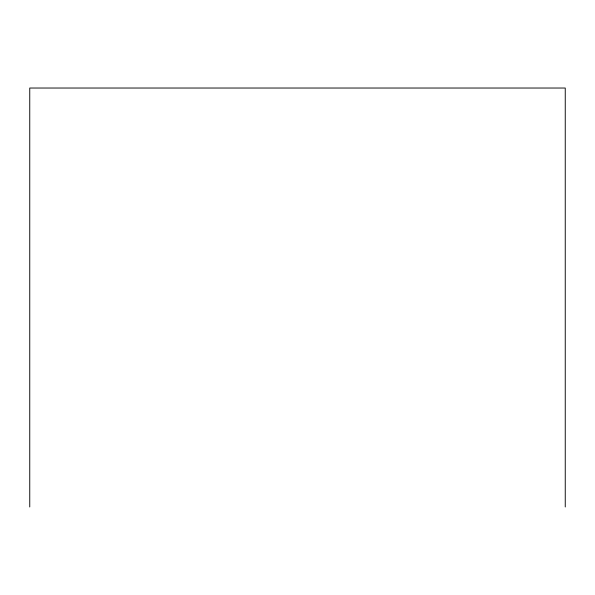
<?xml version="1.0" encoding="UTF-8"?>
<svg xmlns="http://www.w3.org/2000/svg" width="595" height="595" viewBox="0 0 595 595"><rect width="100%" height="100%" fill="white"/><g stroke="black" fill="none" stroke-linecap="round" stroke-linejoin="round"><path stroke-width="0.89" d="M565.25 506.97L565.25 88.03L29.75 88.03L29.75 506.97"/></g></svg>
